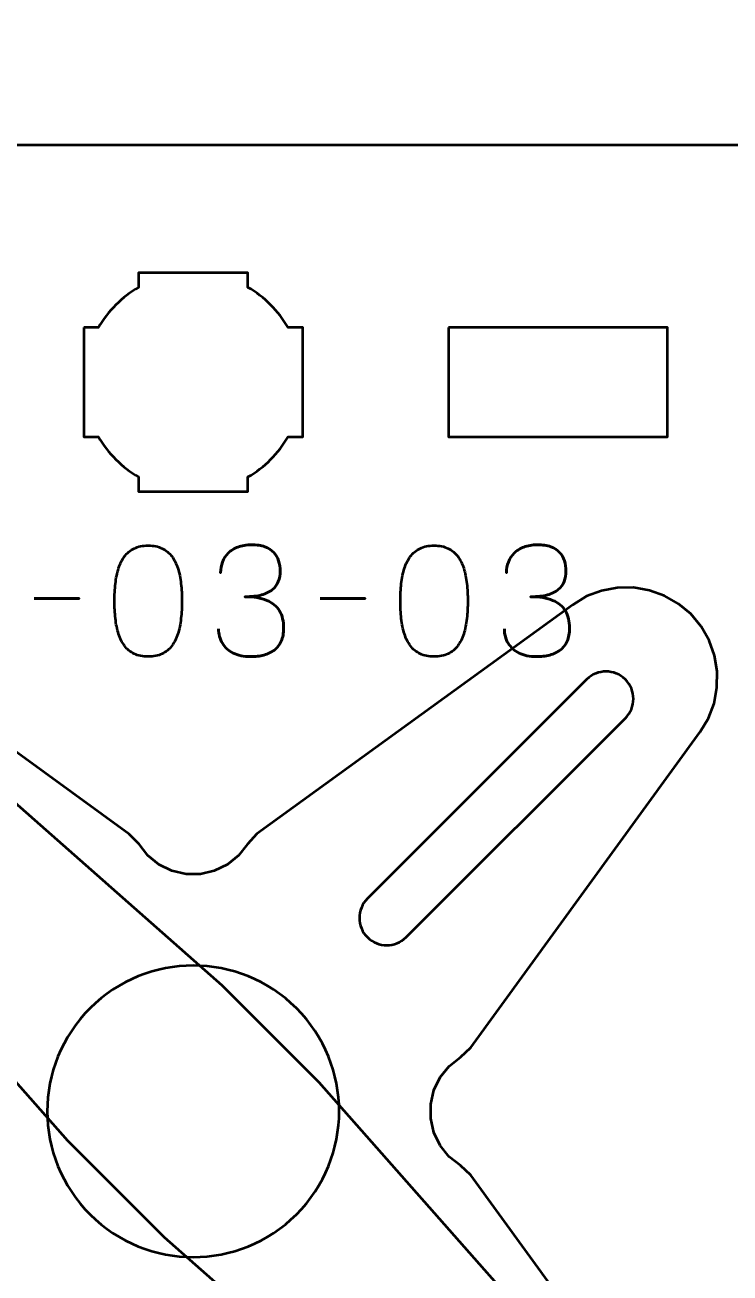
# Model space of a CAD drawing. Header units: centimetres. Extents: x -22.6 to 1.6, y -29.7 to 0.
# Drawn here: x -13.961 to -12.029, y -26.925 to -23.501 of the extents above; entities that cross this region are included whole.
import ezdxf

# ---------------------------------------------------------------- set-up
doc = ezdxf.new("R2010")
doc.units = ezdxf.units.CM
doc.header["$MEASUREMENT"] = 0
doc.layers.add('Layer 1', color=7, linetype='Continuous')

msp = doc.modelspace()

# ---------------------------------------------------------------- linework, layer by layer
at = {"layer": 'Layer 1', "color": 22, "lineweight": 53}
msp.add_open_spline([(-22.62502, -29.19995), (-22.62502, -29.19995), (-22.62502, -0.49992), (-22.62502, -0.49992), (-22.62502, -0.49992), (-22.62502, -0.22295), (-22.40193, 0.00004), (-22.12493, 0.00004), (-22.12493, 0.00004), (-22.12493, 0.00004), (1.12492, 0.00004), (1.12492, 0.00004), (1.12492, 0.00004), (1.40206, 0.00004), (1.62502, -0.22295), (1.62502, -0.49992), (1.62502, -0.49992), (1.62502, -0.49992), (1.62502, -29.19995), (1.62502, -29.19995), (1.62502, -29.19995), (1.62502, -29.47695), (1.40206, -29.70004), (1.12492, -29.70004), (1.12492, -29.70004), (1.12492, -29.70004), (-22.12493, -29.70004), (-22.12493, -29.70004), (-22.12493, -29.70004), (-22.40193, -29.70004), (-22.62502, -29.47695), (-22.62502, -29.19995)], degree=3, knots=[0, 0, 0, 0, 0.125, 0.125, 0.125, 0.125, 0.25, 0.25, 0.25, 0.25, 0.375, 0.375, 0.375, 0.375, 0.5, 0.5, 0.5, 0.5, 0.625, 0.625, 0.625, 0.625, 0.75, 0.75, 0.75, 0.75, 0.875, 0.875, 0.875, 0.875, 1, 1, 1, 1], dxfattribs=at)
at = {"layer": 'Layer 1', "color": 114, "lineweight": 53}
msp.add_open_spline([(-15.64994, -23.8312), (-15.64994, -23.8312), (-11.35007, -23.8312), (-11.35007, -23.8312), (-11.35007, -23.8312), (-11.07293, -23.8312), (-10.84997, -24.05429), (-10.84997, -24.33129), (-10.84997, -24.33129), (-10.84997, -24.33129), (-10.84997, -28.63116), (-10.84997, -28.63116), (-10.84997, -28.63116), (-10.84997, -28.9083), (-11.07293, -29.13126), (-11.35007, -29.13126), (-11.35007, -29.13126), (-11.35007, -29.13126), (-15.64994, -29.13126), (-15.64994, -29.13126), (-15.64994, -29.13126), (-15.92694, -29.13126), (-16.15003, -28.9083), (-16.15003, -28.63116), (-16.15003, -28.63116), (-16.15003, -28.63116), (-16.15003, -24.33129), (-16.15003, -24.33129), (-16.15003, -24.33129), (-16.15003, -24.05429), (-15.92694, -23.8312), (-15.64994, -23.8312)], degree=3, knots=[0, 0, 0, 0, 0.125, 0.125, 0.125, 0.125, 0.25, 0.25, 0.25, 0.25, 0.375, 0.375, 0.375, 0.375, 0.5, 0.5, 0.5, 0.5, 0.625, 0.625, 0.625, 0.625, 0.75, 0.75, 0.75, 0.75, 0.875, 0.875, 0.875, 0.875, 1, 1, 1, 1], dxfattribs=at)
at = {"layer": 'Layer 1', "lineweight": 53}
for points, knots in [([(-13.8, -24.33117), (-13.8, -24.33117), (-13.7598, -24.33117), (-13.7598, -24.33117), (-13.7598, -24.33117), (-13.73347, -24.28565), (-13.69551, -24.24772), (-13.65, -24.22139), (-13.65, -24.22139), (-13.65, -24.22139), (-13.65, -24.18117), (-13.65, -24.18117), (-13.65, -24.18117), (-13.65, -24.18117), (-13.35, -24.18117), (-13.35, -24.18117), (-13.35, -24.18117), (-13.35, -24.18117), (-13.35, -24.22136), (-13.35, -24.22136), (-13.35, -24.22136), (-13.30447, -24.24769), (-13.26648, -24.28564), (-13.24012, -24.33117), (-13.24012, -24.33117), (-13.24012, -24.33117), (-13.2, -24.33117), (-13.2, -24.33117), (-13.2, -24.33117), (-13.2, -24.33117), (-13.2, -24.47659), (-13.2, -24.47659), (-13.2, -24.47659), (-13.2, -24.47659), (-13.19994, -24.48124), (-13.19994, -24.48124), (-13.19994, -24.48124), (-13.19994, -24.48124), (-13.2, -24.48588), (-13.2, -24.48588), (-13.2, -24.48588), (-13.2, -24.48588), (-13.2, -24.63117), (-13.2, -24.63117), (-13.2, -24.63117), (-13.2, -24.63117), (-13.24007, -24.63117), (-13.24007, -24.63117), (-13.24007, -24.63117), (-13.26642, -24.67674), (-13.30442, -24.71475), (-13.35, -24.74111), (-13.35, -24.74111), (-13.35, -24.74111), (-13.35, -24.78117), (-13.35, -24.78117), (-13.35, -24.78117), (-13.35, -24.78117), (-13.49328, -24.78117), (-13.49328, -24.78117), (-13.49328, -24.78117), (-13.49328, -24.78117), (-13.49995, -24.78125), (-13.49995, -24.78125), (-13.49995, -24.78125), (-13.49995, -24.78125), (-13.50663, -24.78117), (-13.50663, -24.78117), (-13.50663, -24.78117), (-13.50663, -24.78117), (-13.65, -24.78117), (-13.65, -24.78117), (-13.65, -24.78117), (-13.65, -24.78117), (-13.65, -24.74107), (-13.65, -24.74107), (-13.65, -24.74107), (-13.69554, -24.71471), (-13.73352, -24.67672), (-13.75985, -24.63117), (-13.75985, -24.63117), (-13.75985, -24.63117), (-13.8, -24.63117), (-13.8, -24.63117), (-13.8, -24.63117), (-13.8, -24.63117), (-13.8, -24.33117), (-13.8, -24.33117)], [0, 0, 0, 0, 0.0454545, 0.0454545, 0.0454545, 0.0454545, 0.0909091, 0.0909091, 0.0909091, 0.0909091, 0.1363636, 0.1363636, 0.1363636, 0.1363636, 0.1818182, 0.1818182, 0.1818182, 0.1818182, 0.2272727, 0.2272727, 0.2272727, 0.2272727, 0.2727273, 0.2727273, 0.2727273, 0.2727273, 0.3181818, 0.3181818, 0.3181818, 0.3181818, 0.3636364, 0.3636364, 0.3636364, 0.3636364, 0.4090909, 0.4090909, 0.4090909, 0.4090909, 0.4545455, 0.4545455, 0.4545455, 0.4545455, 0.5, 0.5, 0.5, 0.5, 0.5454545, 0.5454545, 0.5454545, 0.5454545, 0.5909091, 0.5909091, 0.5909091, 0.5909091, 0.6363636, 0.6363636, 0.6363636, 0.6363636, 0.6818182, 0.6818182, 0.6818182, 0.6818182, 0.7272727, 0.7272727, 0.7272727, 0.7272727, 0.7727273, 0.7727273, 0.7727273, 0.7727273, 0.8181818, 0.8181818, 0.8181818, 0.8181818, 0.8636364, 0.8636364, 0.8636364, 0.8636364, 0.9090909, 0.9090909, 0.9090909, 0.9090909, 0.9545455, 0.9545455, 0.9545455, 0.9545455, 1, 1, 1, 1]), ([(-12.80002, -24.33129), (-12.80002, -24.33129), (-12.20002, -24.33129), (-12.20002, -24.33129), (-12.20002, -24.33129), (-12.20002, -24.33129), (-12.20002, -24.6313), (-12.20002, -24.6313), (-12.20002, -24.6313), (-12.20002, -24.6313), (-12.80002, -24.6313), (-12.80002, -24.6313), (-12.80002, -24.6313), (-12.80002, -24.6313), (-12.80002, -24.33129), (-12.80002, -24.33129)], [0, 0, 0, 0, 0.25, 0.25, 0.25, 0.25, 0.5, 0.5, 0.5, 0.5, 0.75, 0.75, 0.75, 0.75, 1, 1, 1, 1])]:
    msp.add_open_spline(points, degree=3, knots=knots, dxfattribs=at)
at = {"layer": 'Layer 1', "color": 30, "lineweight": 53}
for points, knots in [([(-13.62343, -25.23405), (-13.60862, -25.23398), (-13.59585, -25.23137), (-13.58519, -25.22629), (-13.58519, -25.22629), (-13.57461, -25.22121), (-13.56579, -25.21394), (-13.55874, -25.2047), (-13.55874, -25.2047), (-13.55175, -25.19539), (-13.54625, -25.18438), (-13.54216, -25.17168), (-13.54216, -25.17168), (-13.53813, -25.15898), (-13.53524, -25.14508), (-13.53362, -25.12984), (-13.53362, -25.12984), (-13.53192, -25.1146), (-13.53108, -25.09858), (-13.53115, -25.08165), (-13.53115, -25.08165), (-13.53108, -25.06479), (-13.53192, -25.04877), (-13.53362, -25.0336), (-13.53362, -25.0336), (-13.53524, -25.01843), (-13.53813, -25.00446), (-13.54216, -24.99176), (-13.54216, -24.99176), (-13.54625, -24.97913), (-13.55175, -24.96813), (-13.55874, -24.95874), (-13.55874, -24.95874), (-13.56579, -24.94943), (-13.57461, -24.94216), (-13.58519, -24.93708), (-13.58519, -24.93708), (-13.59585, -24.93193), (-13.60862, -24.92932), (-13.62343, -24.92925), (-13.62343, -24.92925), (-13.63825, -24.92932), (-13.65102, -24.93193), (-13.66168, -24.93708), (-13.66168, -24.93708), (-13.67226, -24.94216), (-13.68108, -24.94943), (-13.68813, -24.95874), (-13.68813, -24.95874), (-13.69512, -24.96813), (-13.70062, -24.97913), (-13.70471, -24.99176), (-13.70471, -24.99176), (-13.70874, -25.00446), (-13.71163, -25.01843), (-13.71325, -25.0336), (-13.71325, -25.0336), (-13.71494, -25.04877), (-13.71579, -25.06479), (-13.71572, -25.08165), (-13.71572, -25.08165), (-13.71579, -25.09858), (-13.71494, -25.1146), (-13.71325, -25.12984), (-13.71325, -25.12984), (-13.71163, -25.14508), (-13.70874, -25.15898), (-13.70471, -25.17168), (-13.70471, -25.17168), (-13.70062, -25.18438), (-13.69512, -25.19539), (-13.68813, -25.2047), (-13.68813, -25.2047), (-13.68108, -25.21394), (-13.67226, -25.22121), (-13.66168, -25.22629), (-13.66168, -25.22629), (-13.65102, -25.23137), (-13.63825, -25.23398), (-13.62343, -25.23405)], [0, 0, 0, 0, 0.05, 0.05, 0.05, 0.05, 0.1, 0.1, 0.1, 0.1, 0.15, 0.15, 0.15, 0.15, 0.2, 0.2, 0.2, 0.2, 0.25, 0.25, 0.25, 0.25, 0.3, 0.3, 0.3, 0.3, 0.35, 0.35, 0.35, 0.35, 0.4, 0.4, 0.4, 0.4, 0.45, 0.45, 0.45, 0.45, 0.5, 0.5, 0.5, 0.5, 0.55, 0.55, 0.55, 0.55, 0.6, 0.6, 0.6, 0.6, 0.65, 0.65, 0.65, 0.65, 0.7, 0.7, 0.7, 0.7, 0.75, 0.75, 0.75, 0.75, 0.8, 0.8, 0.8, 0.8, 0.85, 0.85, 0.85, 0.85, 0.9, 0.9, 0.9, 0.9, 0.95, 0.95, 0.95, 0.95, 1, 1, 1, 1]), ([(-13.62343, -25.23405), (-13.60862, -25.23398), (-13.59585, -25.23137), (-13.58519, -25.22629), (-13.58519, -25.22629), (-13.57461, -25.22121), (-13.56579, -25.21394), (-13.55874, -25.2047), (-13.55874, -25.2047), (-13.55175, -25.19539), (-13.54625, -25.18438), (-13.54216, -25.17168), (-13.54216, -25.17168), (-13.53813, -25.15898), (-13.53524, -25.14508), (-13.53362, -25.12984), (-13.53362, -25.12984), (-13.53192, -25.1146), (-13.53108, -25.09858), (-13.53115, -25.08165), (-13.53115, -25.08165), (-13.53108, -25.06479), (-13.53192, -25.04877), (-13.53362, -25.0336), (-13.53362, -25.0336), (-13.53524, -25.01843), (-13.53813, -25.00446), (-13.54216, -24.99176), (-13.54216, -24.99176), (-13.54625, -24.97913), (-13.55175, -24.96813), (-13.55874, -24.95874), (-13.55874, -24.95874), (-13.56579, -24.94943), (-13.57461, -24.94216), (-13.58519, -24.93708), (-13.58519, -24.93708), (-13.59585, -24.93193), (-13.60862, -24.92932), (-13.62343, -24.92925), (-13.62343, -24.92925), (-13.63825, -24.92932), (-13.65102, -24.93193), (-13.66168, -24.93708), (-13.66168, -24.93708), (-13.67226, -24.94216), (-13.68108, -24.94943), (-13.68813, -24.95874), (-13.68813, -24.95874), (-13.69512, -24.96813), (-13.70062, -24.97913), (-13.70471, -24.99176), (-13.70471, -24.99176), (-13.70874, -25.00446), (-13.71163, -25.01843), (-13.71325, -25.0336), (-13.71325, -25.0336), (-13.71494, -25.04877), (-13.71579, -25.06479), (-13.71572, -25.08165), (-13.71572, -25.08165), (-13.71579, -25.09858), (-13.71494, -25.1146), (-13.71325, -25.12984), (-13.71325, -25.12984), (-13.71163, -25.14508), (-13.70874, -25.15898), (-13.70471, -25.17168), (-13.70471, -25.17168), (-13.70062, -25.18438), (-13.69512, -25.19539), (-13.68813, -25.2047), (-13.68813, -25.2047), (-13.68108, -25.21394), (-13.67226, -25.22121), (-13.66168, -25.22629), (-13.66168, -25.22629), (-13.65102, -25.23137), (-13.63825, -25.23398), (-13.62343, -25.23405)], [0, 0, 0, 0, 0.05, 0.05, 0.05, 0.05, 0.1, 0.1, 0.1, 0.1, 0.15, 0.15, 0.15, 0.15, 0.2, 0.2, 0.2, 0.2, 0.25, 0.25, 0.25, 0.25, 0.3, 0.3, 0.3, 0.3, 0.35, 0.35, 0.35, 0.35, 0.4, 0.4, 0.4, 0.4, 0.45, 0.45, 0.45, 0.45, 0.5, 0.5, 0.5, 0.5, 0.55, 0.55, 0.55, 0.55, 0.6, 0.6, 0.6, 0.6, 0.65, 0.65, 0.65, 0.65, 0.7, 0.7, 0.7, 0.7, 0.75, 0.75, 0.75, 0.75, 0.8, 0.8, 0.8, 0.8, 0.85, 0.85, 0.85, 0.85, 0.9, 0.9, 0.9, 0.9, 0.95, 0.95, 0.95, 0.95, 1, 1, 1, 1]), ([(-13.43082, -25.15743), (-13.43075, -25.17267), (-13.42722, -25.18593), (-13.42024, -25.19743), (-13.42024, -25.19743), (-13.41325, -25.20886), (-13.4033, -25.21782), (-13.39032, -25.22424), (-13.39032, -25.22424), (-13.37734, -25.23066), (-13.36175, -25.23391), (-13.34361, -25.23405), (-13.34361, -25.23405), (-13.33, -25.23405), (-13.31765, -25.23264), (-13.30643, -25.22968), (-13.30643, -25.22968), (-13.29528, -25.22671), (-13.28569, -25.22213), (-13.27757, -25.21585), (-13.27757, -25.21585), (-13.26946, -25.20957), (-13.26325, -25.20145), (-13.25881, -25.19158), (-13.25881, -25.19158), (-13.25443, -25.18163), (-13.25225, -25.1697), (-13.25218, -25.15573), (-13.25218, -25.15573), (-13.2521, -25.13711), (-13.25591, -25.12137), (-13.26346, -25.1086), (-13.26346, -25.1086), (-13.27101, -25.09583), (-13.28273, -25.08624), (-13.29846, -25.07968), (-13.29846, -25.07968), (-13.31419, -25.07311), (-13.33437, -25.0698), (-13.35885, -25.0698), (-13.35885, -25.0698), (-13.34058, -25.06987), (-13.32527, -25.06818), (-13.31278, -25.06472), (-13.31278, -25.06472), (-13.30036, -25.06126), (-13.29042, -25.05639), (-13.28294, -25.05004), (-13.28294, -25.05004), (-13.27546, -25.04376), (-13.27003, -25.03628), (-13.26678, -25.02768), (-13.26678, -25.02768), (-13.26346, -25.01914), (-13.26184, -25.00976), (-13.26191, -24.99953), (-13.26191, -24.99953), (-13.26184, -24.98929), (-13.26325, -24.97984), (-13.26607, -24.97109), (-13.26607, -24.97109), (-13.26883, -24.96234), (-13.27334, -24.95465), (-13.27948, -24.94809), (-13.27948, -24.94809), (-13.28562, -24.94153), (-13.29373, -24.93638), (-13.30368, -24.93271), (-13.30368, -24.93271), (-13.3137, -24.92904), (-13.32591, -24.92721), (-13.34023, -24.92714), (-13.34023, -24.92714), (-13.35448, -24.92721), (-13.36697, -24.92932), (-13.37755, -24.93342), (-13.37755, -24.93342), (-13.38821, -24.93751), (-13.39695, -24.94308), (-13.40401, -24.95021), (-13.40401, -24.95021), (-13.41099, -24.95733), (-13.41622, -24.96545), (-13.41967, -24.97462), (-13.41967, -24.97462), (-13.4232, -24.98379), (-13.42489, -24.99353), (-13.42489, -25.00376), (-13.42489, -25.00376), (-13.42489, -24.99353), (-13.4232, -24.98379), (-13.41967, -24.97462), (-13.41967, -24.97462), (-13.41622, -24.96545), (-13.41099, -24.95733), (-13.40401, -24.95021), (-13.40401, -24.95021), (-13.39695, -24.94308), (-13.38821, -24.93751), (-13.37755, -24.93342), (-13.37755, -24.93342), (-13.36697, -24.92932), (-13.35448, -24.92721), (-13.34023, -24.92714), (-13.34023, -24.92714), (-13.32591, -24.92721), (-13.3137, -24.92904), (-13.30368, -24.93271), (-13.30368, -24.93271), (-13.29373, -24.93638), (-13.28562, -24.94153), (-13.27948, -24.94809), (-13.27948, -24.94809), (-13.27334, -24.95465), (-13.26883, -24.96234), (-13.26607, -24.97109), (-13.26607, -24.97109), (-13.26325, -24.97984), (-13.26184, -24.98929), (-13.26191, -24.99953), (-13.26191, -24.99953), (-13.26184, -25.00976), (-13.26346, -25.01914), (-13.26678, -25.02768), (-13.26678, -25.02768), (-13.27003, -25.03628), (-13.27546, -25.04376), (-13.28294, -25.05004), (-13.28294, -25.05004), (-13.29042, -25.05639), (-13.30036, -25.06126), (-13.31278, -25.06472), (-13.31278, -25.06472), (-13.32527, -25.06818), (-13.34058, -25.06987), (-13.35885, -25.0698), (-13.35885, -25.0698), (-13.33437, -25.0698), (-13.31419, -25.07311), (-13.29846, -25.07968), (-13.29846, -25.07968), (-13.28273, -25.08624), (-13.27101, -25.09583), (-13.26346, -25.1086), (-13.26346, -25.1086), (-13.25591, -25.12137), (-13.2521, -25.13711), (-13.25218, -25.15573), (-13.25218, -25.15573), (-13.25225, -25.1697), (-13.25443, -25.18163), (-13.25881, -25.19158), (-13.25881, -25.19158), (-13.26325, -25.20145), (-13.26946, -25.20957), (-13.27757, -25.21585), (-13.27757, -25.21585), (-13.28569, -25.22213), (-13.29528, -25.22671), (-13.30643, -25.22968), (-13.30643, -25.22968), (-13.31765, -25.23264), (-13.33, -25.23405), (-13.34361, -25.23405), (-13.34361, -25.23405), (-13.36175, -25.23391), (-13.37734, -25.23066), (-13.39032, -25.22424), (-13.39032, -25.22424), (-13.4033, -25.21782), (-13.41325, -25.20886), (-13.42024, -25.19743), (-13.42024, -25.19743), (-13.42722, -25.18593), (-13.43075, -25.17267), (-13.43082, -25.15743)], [0, 0, 0, 0, 0.0227273, 0.0227273, 0.0227273, 0.0227273, 0.0454545, 0.0454545, 0.0454545, 0.0454545, 0.0681818, 0.0681818, 0.0681818, 0.0681818, 0.0909091, 0.0909091, 0.0909091, 0.0909091, 0.1136364, 0.1136364, 0.1136364, 0.1136364, 0.1363636, 0.1363636, 0.1363636, 0.1363636, 0.1590909, 0.1590909, 0.1590909, 0.1590909, 0.1818182, 0.1818182, 0.1818182, 0.1818182, 0.2045455, 0.2045455, 0.2045455, 0.2045455, 0.2272727, 0.2272727, 0.2272727, 0.2272727, 0.25, 0.25, 0.25, 0.25, 0.2727273, 0.2727273, 0.2727273, 0.2727273, 0.2954545, 0.2954545, 0.2954545, 0.2954545, 0.3181818, 0.3181818, 0.3181818, 0.3181818, 0.3409091, 0.3409091, 0.3409091, 0.3409091, 0.3636364, 0.3636364, 0.3636364, 0.3636364, 0.3863636, 0.3863636, 0.3863636, 0.3863636, 0.4090909, 0.4090909, 0.4090909, 0.4090909, 0.4318182, 0.4318182, 0.4318182, 0.4318182, 0.4545455, 0.4545455, 0.4545455, 0.4545455, 0.4772727, 0.4772727, 0.4772727, 0.4772727, 0.5, 0.5, 0.5, 0.5, 0.5227273, 0.5227273, 0.5227273, 0.5227273, 0.5454545, 0.5454545, 0.5454545, 0.5454545, 0.5681818, 0.5681818, 0.5681818, 0.5681818, 0.5909091, 0.5909091, 0.5909091, 0.5909091, 0.6136364, 0.6136364, 0.6136364, 0.6136364, 0.6363636, 0.6363636, 0.6363636, 0.6363636, 0.6590909, 0.6590909, 0.6590909, 0.6590909, 0.6818182, 0.6818182, 0.6818182, 0.6818182, 0.7045455, 0.7045455, 0.7045455, 0.7045455, 0.7272727, 0.7272727, 0.7272727, 0.7272727, 0.75, 0.75, 0.75, 0.75, 0.7727273, 0.7727273, 0.7727273, 0.7727273, 0.7954545, 0.7954545, 0.7954545, 0.7954545, 0.8181818, 0.8181818, 0.8181818, 0.8181818, 0.8409091, 0.8409091, 0.8409091, 0.8409091, 0.8636364, 0.8636364, 0.8636364, 0.8636364, 0.8863636, 0.8863636, 0.8863636, 0.8863636, 0.9090909, 0.9090909, 0.9090909, 0.9090909, 0.9318182, 0.9318182, 0.9318182, 0.9318182, 0.9545455, 0.9545455, 0.9545455, 0.9545455, 0.9772727, 0.9772727, 0.9772727, 0.9772727, 1, 1, 1, 1]), ([(-12.83985, -25.23405), (-12.82504, -25.23398), (-12.81227, -25.23137), (-12.80161, -25.22629), (-12.80161, -25.22629), (-12.79103, -25.22121), (-12.78221, -25.21394), (-12.77516, -25.2047), (-12.77516, -25.2047), (-12.76817, -25.19539), (-12.76267, -25.18438), (-12.75858, -25.17168), (-12.75858, -25.17168), (-12.75455, -25.15898), (-12.75166, -25.14508), (-12.75004, -25.12984), (-12.75004, -25.12984), (-12.74834, -25.1146), (-12.7475, -25.09858), (-12.74757, -25.08165), (-12.74757, -25.08165), (-12.7475, -25.06479), (-12.74834, -25.04877), (-12.75004, -25.0336), (-12.75004, -25.0336), (-12.75166, -25.01843), (-12.75455, -25.00446), (-12.75858, -24.99176), (-12.75858, -24.99176), (-12.76267, -24.97913), (-12.76817, -24.96813), (-12.77516, -24.95874), (-12.77516, -24.95874), (-12.78221, -24.94943), (-12.79103, -24.94216), (-12.80161, -24.93708), (-12.80161, -24.93708), (-12.81227, -24.93193), (-12.82504, -24.92932), (-12.83985, -24.92925), (-12.83985, -24.92925), (-12.85467, -24.92932), (-12.86744, -24.93193), (-12.8781, -24.93708), (-12.8781, -24.93708), (-12.88868, -24.94216), (-12.8975, -24.94943), (-12.90455, -24.95874), (-12.90455, -24.95874), (-12.91154, -24.96813), (-12.91704, -24.97913), (-12.92113, -24.99176), (-12.92113, -24.99176), (-12.92516, -25.00446), (-12.92805, -25.01843), (-12.92967, -25.0336), (-12.92967, -25.0336), (-12.93136, -25.04877), (-12.93221, -25.06479), (-12.93214, -25.08165), (-12.93214, -25.08165), (-12.93221, -25.09858), (-12.93136, -25.1146), (-12.92967, -25.12984), (-12.92967, -25.12984), (-12.92805, -25.14508), (-12.92516, -25.15898), (-12.92113, -25.17168), (-12.92113, -25.17168), (-12.91704, -25.18438), (-12.91154, -25.19539), (-12.90455, -25.2047), (-12.90455, -25.2047), (-12.8975, -25.21394), (-12.88868, -25.22121), (-12.8781, -25.22629), (-12.8781, -25.22629), (-12.86744, -25.23137), (-12.85467, -25.23398), (-12.83985, -25.23405)], [0, 0, 0, 0, 0.05, 0.05, 0.05, 0.05, 0.1, 0.1, 0.1, 0.1, 0.15, 0.15, 0.15, 0.15, 0.2, 0.2, 0.2, 0.2, 0.25, 0.25, 0.25, 0.25, 0.3, 0.3, 0.3, 0.3, 0.35, 0.35, 0.35, 0.35, 0.4, 0.4, 0.4, 0.4, 0.45, 0.45, 0.45, 0.45, 0.5, 0.5, 0.5, 0.5, 0.55, 0.55, 0.55, 0.55, 0.6, 0.6, 0.6, 0.6, 0.65, 0.65, 0.65, 0.65, 0.7, 0.7, 0.7, 0.7, 0.75, 0.75, 0.75, 0.75, 0.8, 0.8, 0.8, 0.8, 0.85, 0.85, 0.85, 0.85, 0.9, 0.9, 0.9, 0.9, 0.95, 0.95, 0.95, 0.95, 1, 1, 1, 1]), ([(-12.83985, -25.23405), (-12.82504, -25.23398), (-12.81227, -25.23137), (-12.80161, -25.22629), (-12.80161, -25.22629), (-12.79103, -25.22121), (-12.78221, -25.21394), (-12.77516, -25.2047), (-12.77516, -25.2047), (-12.76817, -25.19539), (-12.76267, -25.18438), (-12.75858, -25.17168), (-12.75858, -25.17168), (-12.75455, -25.15898), (-12.75166, -25.14508), (-12.75004, -25.12984), (-12.75004, -25.12984), (-12.74834, -25.1146), (-12.7475, -25.09858), (-12.74757, -25.08165), (-12.74757, -25.08165), (-12.7475, -25.06479), (-12.74834, -25.04877), (-12.75004, -25.0336), (-12.75004, -25.0336), (-12.75166, -25.01843), (-12.75455, -25.00446), (-12.75858, -24.99176), (-12.75858, -24.99176), (-12.76267, -24.97913), (-12.76817, -24.96813), (-12.77516, -24.95874), (-12.77516, -24.95874), (-12.78221, -24.94943), (-12.79103, -24.94216), (-12.80161, -24.93708), (-12.80161, -24.93708), (-12.81227, -24.93193), (-12.82504, -24.92932), (-12.83985, -24.92925), (-12.83985, -24.92925), (-12.85467, -24.92932), (-12.86744, -24.93193), (-12.8781, -24.93708), (-12.8781, -24.93708), (-12.88868, -24.94216), (-12.8975, -24.94943), (-12.90455, -24.95874), (-12.90455, -24.95874), (-12.91154, -24.96813), (-12.91704, -24.97913), (-12.92113, -24.99176), (-12.92113, -24.99176), (-12.92516, -25.00446), (-12.92805, -25.01843), (-12.92967, -25.0336), (-12.92967, -25.0336), (-12.93136, -25.04877), (-12.93221, -25.06479), (-12.93214, -25.08165), (-12.93214, -25.08165), (-12.93221, -25.09858), (-12.93136, -25.1146), (-12.92967, -25.12984), (-12.92967, -25.12984), (-12.92805, -25.14508), (-12.92516, -25.15898), (-12.92113, -25.17168), (-12.92113, -25.17168), (-12.91704, -25.18438), (-12.91154, -25.19539), (-12.90455, -25.2047), (-12.90455, -25.2047), (-12.8975, -25.21394), (-12.88868, -25.22121), (-12.8781, -25.22629), (-12.8781, -25.22629), (-12.86744, -25.23137), (-12.85467, -25.23398), (-12.83985, -25.23405)], [0, 0, 0, 0, 0.05, 0.05, 0.05, 0.05, 0.1, 0.1, 0.1, 0.1, 0.15, 0.15, 0.15, 0.15, 0.2, 0.2, 0.2, 0.2, 0.25, 0.25, 0.25, 0.25, 0.3, 0.3, 0.3, 0.3, 0.35, 0.35, 0.35, 0.35, 0.4, 0.4, 0.4, 0.4, 0.45, 0.45, 0.45, 0.45, 0.5, 0.5, 0.5, 0.5, 0.55, 0.55, 0.55, 0.55, 0.6, 0.6, 0.6, 0.6, 0.65, 0.65, 0.65, 0.65, 0.7, 0.7, 0.7, 0.7, 0.75, 0.75, 0.75, 0.75, 0.8, 0.8, 0.8, 0.8, 0.85, 0.85, 0.85, 0.85, 0.9, 0.9, 0.9, 0.9, 0.95, 0.95, 0.95, 0.95, 1, 1, 1, 1]), ([(-12.64724, -25.15743), (-12.64717, -25.17267), (-12.64364, -25.18593), (-12.63666, -25.19743), (-12.63666, -25.19743), (-12.62967, -25.20886), (-12.61972, -25.21782), (-12.60674, -25.22424), (-12.60674, -25.22424), (-12.59376, -25.23066), (-12.57817, -25.23391), (-12.56003, -25.23405), (-12.56003, -25.23405), (-12.54642, -25.23405), (-12.53407, -25.23264), (-12.52285, -25.22968), (-12.52285, -25.22968), (-12.5117, -25.22671), (-12.50211, -25.22213), (-12.49399, -25.21585), (-12.49399, -25.21585), (-12.48588, -25.20957), (-12.47967, -25.20145), (-12.47523, -25.19158), (-12.47523, -25.19158), (-12.47085, -25.18163), (-12.46867, -25.1697), (-12.4686, -25.15573), (-12.4686, -25.15573), (-12.46852, -25.13711), (-12.47233, -25.12137), (-12.47988, -25.1086), (-12.47988, -25.1086), (-12.48743, -25.09583), (-12.49915, -25.08624), (-12.51488, -25.07968), (-12.51488, -25.07968), (-12.53061, -25.07311), (-12.55079, -25.0698), (-12.57527, -25.0698), (-12.57527, -25.0698), (-12.557, -25.06987), (-12.54169, -25.06818), (-12.5292, -25.06472), (-12.5292, -25.06472), (-12.51678, -25.06126), (-12.50684, -25.05639), (-12.49936, -25.05004), (-12.49936, -25.05004), (-12.49188, -25.04376), (-12.48645, -25.03628), (-12.4832, -25.02768), (-12.4832, -25.02768), (-12.47988, -25.01914), (-12.47826, -25.00976), (-12.47833, -24.99953), (-12.47833, -24.99953), (-12.47826, -24.98929), (-12.47967, -24.97984), (-12.48249, -24.97109), (-12.48249, -24.97109), (-12.48525, -24.96234), (-12.48976, -24.95465), (-12.4959, -24.94809), (-12.4959, -24.94809), (-12.50204, -24.94153), (-12.51015, -24.93638), (-12.5201, -24.93271), (-12.5201, -24.93271), (-12.53012, -24.92904), (-12.54233, -24.92721), (-12.55665, -24.92714), (-12.55665, -24.92714), (-12.5709, -24.92721), (-12.58339, -24.92932), (-12.59397, -24.93342), (-12.59397, -24.93342), (-12.60463, -24.93751), (-12.61337, -24.94308), (-12.62043, -24.95021), (-12.62043, -24.95021), (-12.62741, -24.95733), (-12.63264, -24.96545), (-12.63609, -24.97462), (-12.63609, -24.97462), (-12.63962, -24.98379), (-12.64131, -24.99353), (-12.64131, -25.00376), (-12.64131, -25.00376), (-12.64131, -24.99353), (-12.63962, -24.98379), (-12.63609, -24.97462), (-12.63609, -24.97462), (-12.63264, -24.96545), (-12.62741, -24.95733), (-12.62043, -24.95021), (-12.62043, -24.95021), (-12.61337, -24.94308), (-12.60463, -24.93751), (-12.59397, -24.93342), (-12.59397, -24.93342), (-12.58339, -24.92932), (-12.5709, -24.92721), (-12.55665, -24.92714), (-12.55665, -24.92714), (-12.54233, -24.92721), (-12.53012, -24.92904), (-12.5201, -24.93271), (-12.5201, -24.93271), (-12.51015, -24.93638), (-12.50204, -24.94153), (-12.4959, -24.94809), (-12.4959, -24.94809), (-12.48976, -24.95465), (-12.48525, -24.96234), (-12.48249, -24.97109), (-12.48249, -24.97109), (-12.47967, -24.97984), (-12.47826, -24.98929), (-12.47833, -24.99953), (-12.47833, -24.99953), (-12.47826, -25.00976), (-12.47988, -25.01914), (-12.4832, -25.02768), (-12.4832, -25.02768), (-12.48645, -25.03628), (-12.49188, -25.04376), (-12.49936, -25.05004), (-12.49936, -25.05004), (-12.50684, -25.05639), (-12.51678, -25.06126), (-12.5292, -25.06472), (-12.5292, -25.06472), (-12.54169, -25.06818), (-12.557, -25.06987), (-12.57527, -25.0698), (-12.57527, -25.0698), (-12.55079, -25.0698), (-12.53061, -25.07311), (-12.51488, -25.07968), (-12.51488, -25.07968), (-12.49915, -25.08624), (-12.48743, -25.09583), (-12.47988, -25.1086), (-12.47988, -25.1086), (-12.47233, -25.12137), (-12.46852, -25.13711), (-12.4686, -25.15573), (-12.4686, -25.15573), (-12.46867, -25.1697), (-12.47085, -25.18163), (-12.47523, -25.19158), (-12.47523, -25.19158), (-12.47967, -25.20145), (-12.48588, -25.20957), (-12.49399, -25.21585), (-12.49399, -25.21585), (-12.50211, -25.22213), (-12.5117, -25.22671), (-12.52285, -25.22968), (-12.52285, -25.22968), (-12.53407, -25.23264), (-12.54642, -25.23405), (-12.56003, -25.23405), (-12.56003, -25.23405), (-12.57817, -25.23391), (-12.59376, -25.23066), (-12.60674, -25.22424), (-12.60674, -25.22424), (-12.61972, -25.21782), (-12.62967, -25.20886), (-12.63666, -25.19743), (-12.63666, -25.19743), (-12.64364, -25.18593), (-12.64717, -25.17267), (-12.64724, -25.15743)], [0, 0, 0, 0, 0.0227273, 0.0227273, 0.0227273, 0.0227273, 0.0454545, 0.0454545, 0.0454545, 0.0454545, 0.0681818, 0.0681818, 0.0681818, 0.0681818, 0.0909091, 0.0909091, 0.0909091, 0.0909091, 0.1136364, 0.1136364, 0.1136364, 0.1136364, 0.1363636, 0.1363636, 0.1363636, 0.1363636, 0.1590909, 0.1590909, 0.1590909, 0.1590909, 0.1818182, 0.1818182, 0.1818182, 0.1818182, 0.2045455, 0.2045455, 0.2045455, 0.2045455, 0.2272727, 0.2272727, 0.2272727, 0.2272727, 0.25, 0.25, 0.25, 0.25, 0.2727273, 0.2727273, 0.2727273, 0.2727273, 0.2954545, 0.2954545, 0.2954545, 0.2954545, 0.3181818, 0.3181818, 0.3181818, 0.3181818, 0.3409091, 0.3409091, 0.3409091, 0.3409091, 0.3636364, 0.3636364, 0.3636364, 0.3636364, 0.3863636, 0.3863636, 0.3863636, 0.3863636, 0.4090909, 0.4090909, 0.4090909, 0.4090909, 0.4318182, 0.4318182, 0.4318182, 0.4318182, 0.4545455, 0.4545455, 0.4545455, 0.4545455, 0.4772727, 0.4772727, 0.4772727, 0.4772727, 0.5, 0.5, 0.5, 0.5, 0.5227273, 0.5227273, 0.5227273, 0.5227273, 0.5454545, 0.5454545, 0.5454545, 0.5454545, 0.5681818, 0.5681818, 0.5681818, 0.5681818, 0.5909091, 0.5909091, 0.5909091, 0.5909091, 0.6136364, 0.6136364, 0.6136364, 0.6136364, 0.6363636, 0.6363636, 0.6363636, 0.6363636, 0.6590909, 0.6590909, 0.6590909, 0.6590909, 0.6818182, 0.6818182, 0.6818182, 0.6818182, 0.7045455, 0.7045455, 0.7045455, 0.7045455, 0.7272727, 0.7272727, 0.7272727, 0.7272727, 0.75, 0.75, 0.75, 0.75, 0.7727273, 0.7727273, 0.7727273, 0.7727273, 0.7954545, 0.7954545, 0.7954545, 0.7954545, 0.8181818, 0.8181818, 0.8181818, 0.8181818, 0.8409091, 0.8409091, 0.8409091, 0.8409091, 0.8636364, 0.8636364, 0.8636364, 0.8636364, 0.8863636, 0.8863636, 0.8863636, 0.8863636, 0.9090909, 0.9090909, 0.9090909, 0.9090909, 0.9318182, 0.9318182, 0.9318182, 0.9318182, 0.9545455, 0.9545455, 0.9545455, 0.9545455, 0.9772727, 0.9772727, 0.9772727, 0.9772727, 1, 1, 1, 1]), ([(-14.54126, -25.09103), (-14.54126, -25.09103), (-13.67532, -25.7206), (-13.67532, -25.7206), (-13.67532, -25.7206), (-13.67532, -25.7206), (-13.64843, -25.74861), (-13.64843, -25.74861), (-13.64843, -25.74861), (-13.64843, -25.74861), (-13.62435, -25.77942), (-13.62435, -25.77942), (-13.62435, -25.77942), (-13.62435, -25.77942), (-13.5941, -25.80406), (-13.5941, -25.80406), (-13.5941, -25.80406), (-13.5941, -25.80406), (-13.55882, -25.82142), (-13.55882, -25.82142), (-13.55882, -25.82142), (-13.55882, -25.82142), (-13.5196, -25.83039), (-13.5196, -25.83039), (-13.5196, -25.83039), (-13.5196, -25.83039), (-13.48039, -25.83038), (-13.48039, -25.83038), (-13.48039, -25.83038), (-13.48039, -25.83038), (-13.44231, -25.82142), (-13.44231, -25.82142), (-13.44231, -25.82142), (-13.44231, -25.82142), (-13.40646, -25.80461), (-13.40646, -25.80461), (-13.40646, -25.80461), (-13.40646, -25.80461), (-13.37565, -25.77941), (-13.37565, -25.77941), (-13.37565, -25.77941), (-13.37565, -25.77941), (-13.35158, -25.74861), (-13.35158, -25.74861), (-13.35158, -25.74861), (-13.35158, -25.74861), (-13.32525, -25.72004), (-13.32525, -25.72004), (-13.32525, -25.72004), (-13.32525, -25.72004), (-12.4593, -25.09159), (-12.4593, -25.09159), (-12.4593, -25.09159), (-12.4593, -25.09159), (-12.42177, -25.06862), (-12.42177, -25.06862), (-12.42177, -25.06862), (-12.42177, -25.06862), (-12.38089, -25.05351), (-12.38089, -25.05351), (-12.38089, -25.05351), (-12.38089, -25.05351), (-12.33775, -25.0451), (-12.33775, -25.0451), (-12.33775, -25.0451), (-12.33775, -25.0451), (-12.29351, -25.04454), (-12.29351, -25.04454), (-12.29351, -25.04454), (-12.29351, -25.04454), (-12.24982, -25.05238), (-12.24982, -25.05238), (-12.24982, -25.05238), (-12.24982, -25.05238), (-12.20837, -25.06695), (-12.20837, -25.06695), (-12.20837, -25.06695), (-12.20837, -25.06695), (-12.16973, -25.08879), (-12.16973, -25.08879), (-12.16973, -25.08879), (-12.16973, -25.08879), (-12.13612, -25.11679), (-12.13612, -25.11679), (-12.13612, -25.11679), (-12.13612, -25.11679), (-12.10755, -25.15096), (-12.10755, -25.15096), (-12.10755, -25.15096), (-12.10755, -25.15096), (-12.08571, -25.18961), (-12.08571, -25.18961), (-12.08571, -25.18961), (-12.08571, -25.18961), (-12.07114, -25.23105), (-12.07114, -25.23105), (-12.07114, -25.23105), (-12.07114, -25.23105), (-12.06386, -25.27419), (-12.06386, -25.27419), (-12.06386, -25.27419), (-12.06386, -25.27419), (-12.06442, -25.31843), (-12.06442, -25.31843), (-12.06442, -25.31843), (-12.06442, -25.31843), (-12.07227, -25.36213), (-12.07227, -25.36213), (-12.07227, -25.36213), (-12.07227, -25.36213), (-12.08738, -25.40301), (-12.08738, -25.40301), (-12.08738, -25.40301), (-12.08738, -25.40301), (-12.11035, -25.44054), (-12.11035, -25.44054), (-12.11035, -25.44054), (-12.11035, -25.44054), (-12.73936, -26.30593), (-12.73936, -26.30593), (-12.73936, -26.30593), (-12.73936, -26.30593), (-12.76738, -26.33281), (-12.76738, -26.33281), (-12.76738, -26.33281), (-12.76738, -26.33281), (-12.79817, -26.35689), (-12.79817, -26.35689), (-12.79817, -26.35689), (-12.79817, -26.35689), (-12.82337, -26.3877), (-12.82337, -26.3877), (-12.82337, -26.3877), (-12.82337, -26.3877), (-12.84018, -26.42355), (-12.84018, -26.42355), (-12.84018, -26.42355), (-12.84018, -26.42355), (-12.84914, -26.46162), (-12.84914, -26.46162), (-12.84914, -26.46162), (-12.84914, -26.46162), (-12.84915, -26.50084), (-12.84915, -26.50084), (-12.84915, -26.50084), (-12.84915, -26.50084), (-12.84075, -26.53949), (-12.84075, -26.53949), (-12.84075, -26.53949), (-12.84075, -26.53949), (-12.82338, -26.57478), (-12.82338, -26.57478), (-12.82338, -26.57478), (-12.82338, -26.57478), (-12.79818, -26.60559), (-12.79818, -26.60559), (-12.79818, -26.60559), (-12.79818, -26.60559), (-12.76737, -26.62967), (-12.76737, -26.62967), (-12.76737, -26.62967), (-12.76737, -26.62967), (-12.73936, -26.65655), (-12.73936, -26.65655), (-12.73936, -26.65655), (-12.73936, -26.65655), (-12.11036, -27.52193), (-12.11036, -27.52193), (-12.11036, -27.52193), (-12.11036, -27.52193), (-12.0874, -27.55945), (-12.0874, -27.55945), (-12.0874, -27.55945), (-12.0874, -27.55945), (-12.07171, -27.60089), (-12.07171, -27.60089), (-12.07171, -27.60089), (-12.07171, -27.60089), (-12.06388, -27.64459), (-12.06388, -27.64459), (-12.06388, -27.64459), (-12.06388, -27.64459), (-12.06332, -27.68883), (-12.06332, -27.68883), (-12.06332, -27.68883), (-12.06332, -27.68883), (-12.07059, -27.73196), (-12.07059, -27.73196), (-12.07059, -27.73196), (-12.07059, -27.73196), (-12.08516, -27.77341), (-12.08516, -27.77341), (-12.08516, -27.77341), (-12.08516, -27.77341), (-12.107, -27.81206), (-12.107, -27.81206), (-12.107, -27.81206), (-12.107, -27.81206), (-12.135, -27.84567), (-12.135, -27.84567), (-12.135, -27.84567), (-12.135, -27.84567), (-12.16917, -27.87423), (-12.16917, -27.87423), (-12.16917, -27.87423), (-12.16917, -27.87423), (-12.20783, -27.89608), (-12.20783, -27.89608), (-12.20783, -27.89608), (-12.20783, -27.89608), (-12.24928, -27.91065), (-12.24928, -27.91065), (-12.24928, -27.91065), (-12.24928, -27.91065), (-12.2924, -27.91792), (-12.2924, -27.91792), (-12.2924, -27.91792), (-12.2924, -27.91792), (-12.33665, -27.91736), (-12.33665, -27.91736), (-12.33665, -27.91736), (-12.33665, -27.91736), (-12.38034, -27.90953), (-12.38034, -27.90953), (-12.38034, -27.90953), (-12.38034, -27.90953), (-12.42179, -27.89384), (-12.42179, -27.89384), (-12.42179, -27.89384), (-12.42179, -27.89384), (-12.45931, -27.87088), (-12.45931, -27.87088), (-12.45931, -27.87088), (-12.45931, -27.87088), (-13.32468, -27.24187), (-13.32468, -27.24187), (-13.32468, -27.24187), (-13.32468, -27.24187), (-13.35157, -27.21387), (-13.35157, -27.21387), (-13.35157, -27.21387), (-13.35157, -27.21387), (-13.37565, -27.18306), (-13.37565, -27.18306), (-13.37565, -27.18306), (-13.37565, -27.18306), (-13.40646, -27.15786), (-13.40646, -27.15786), (-13.40646, -27.15786), (-13.40646, -27.15786), (-13.44175, -27.14049), (-13.44175, -27.14049), (-13.44175, -27.14049), (-13.44175, -27.14049), (-13.4804, -27.13209), (-13.4804, -27.13209), (-13.4804, -27.13209), (-13.4804, -27.13209), (-13.51961, -27.13209), (-13.51961, -27.13209), (-13.51961, -27.13209), (-13.51961, -27.13209), (-13.55769, -27.14106), (-13.55769, -27.14106), (-13.55769, -27.14106), (-13.55769, -27.14106), (-13.59354, -27.15786), (-13.59354, -27.15786), (-13.59354, -27.15786), (-13.59354, -27.15786), (-13.62435, -27.18307), (-13.62435, -27.18307), (-13.62435, -27.18307), (-13.62435, -27.18307), (-13.64843, -27.21387), (-13.64843, -27.21387), (-13.64843, -27.21387), (-13.64843, -27.21387), (-13.67475, -27.24132), (-13.67475, -27.24132), (-13.67475, -27.24132), (-13.67475, -27.24132), (-14.54069, -27.87088), (-14.54069, -27.87088), (-14.54069, -27.87088), (-14.54069, -27.87088), (-14.57821, -27.89384), (-14.57821, -27.89384), (-14.57821, -27.89384), (-14.57821, -27.89384), (-14.61911, -27.90897), (-14.61911, -27.90897), (-14.61911, -27.90897), (-14.61911, -27.90897), (-14.6628, -27.9168), (-14.6628, -27.9168), (-14.6628, -27.9168), (-14.6628, -27.9168), (-14.70704, -27.91737), (-14.70704, -27.91737), (-14.70704, -27.91737), (-14.70704, -27.91737), (-14.75017, -27.91009), (-14.75017, -27.91009), (-14.75017, -27.91009), (-14.75017, -27.91009), (-14.79161, -27.89552), (-14.79161, -27.89552), (-14.79161, -27.89552), (-14.79161, -27.89552), (-14.83027, -27.87368), (-14.83027, -27.87368), (-14.83027, -27.87368), (-14.83027, -27.87368), (-14.86444, -27.84511), (-14.86444, -27.84511), (-14.86444, -27.84511), (-14.86444, -27.84511), (-14.89244, -27.8115), (-14.89244, -27.8115), (-14.89244, -27.8115), (-14.89244, -27.8115), (-14.91427, -27.77286), (-14.91427, -27.77286), (-14.91427, -27.77286), (-14.91427, -27.77286), (-14.92885, -27.73141), (-14.92885, -27.73141), (-14.92885, -27.73141), (-14.92885, -27.73141), (-14.93669, -27.68772), (-14.93669, -27.68772), (-14.93669, -27.68772), (-14.93669, -27.68772), (-14.93613, -27.64347), (-14.93613, -27.64347), (-14.93613, -27.64347), (-14.93613, -27.64347), (-14.92773, -27.60035), (-14.92773, -27.60035), (-14.92773, -27.60035), (-14.92773, -27.60035), (-14.9126, -27.55945), (-14.9126, -27.55945), (-14.9126, -27.55945), (-14.9126, -27.55945), (-14.88964, -27.52193), (-14.88964, -27.52193), (-14.88964, -27.52193), (-14.88964, -27.52193), (-14.26064, -26.65543), (-14.26064, -26.65543), (-14.26064, -26.65543), (-14.26064, -26.65543), (-14.23263, -26.62967), (-14.23263, -26.62967), (-14.23263, -26.62967), (-14.23263, -26.62967), (-14.20183, -26.60559), (-14.20183, -26.60559), (-14.20183, -26.60559), (-14.20183, -26.60559), (-14.17662, -26.57478), (-14.17662, -26.57478), (-14.17662, -26.57478), (-14.17662, -26.57478), (-14.15982, -26.53893), (-14.15982, -26.53893), (-14.15982, -26.53893), (-14.15982, -26.53893), (-14.15086, -26.50084), (-14.15086, -26.50084), (-14.15086, -26.50084), (-14.15086, -26.50084), (-14.15085, -26.46164), (-14.15085, -26.46164), (-14.15085, -26.46164), (-14.15085, -26.46164), (-14.15982, -26.42242), (-14.15982, -26.42242), (-14.15982, -26.42242), (-14.15982, -26.42242), (-14.17718, -26.38714), (-14.17718, -26.38714), (-14.17718, -26.38714), (-14.17718, -26.38714), (-14.20182, -26.3569), (-14.20182, -26.3569), (-14.20182, -26.3569), (-14.20182, -26.3569), (-14.23263, -26.33281), (-14.23263, -26.33281), (-14.23263, -26.33281), (-14.23263, -26.33281), (-14.26064, -26.30592), (-14.26064, -26.30592), (-14.26064, -26.30592), (-14.26064, -26.30592), (-14.89021, -25.43998), (-14.89021, -25.43998), (-14.89021, -25.43998), (-14.89021, -25.43998), (-14.91317, -25.40246), (-14.91317, -25.40246), (-14.91317, -25.40246), (-14.91317, -25.40246), (-14.92886, -25.36101), (-14.92886, -25.36101), (-14.92886, -25.36101), (-14.92886, -25.36101), (-14.93669, -25.31732), (-14.93669, -25.31732), (-14.93669, -25.31732), (-14.93669, -25.31732), (-14.9367, -25.27363), (-14.9367, -25.27363), (-14.9367, -25.27363), (-14.9367, -25.27363), (-14.92998, -25.22995), (-14.92998, -25.22995), (-14.92998, -25.22995), (-14.92998, -25.22995), (-14.91485, -25.18906), (-14.91485, -25.18906), (-14.91485, -25.18906), (-14.91485, -25.18906), (-14.893, -25.1504), (-14.893, -25.1504), (-14.893, -25.1504), (-14.893, -25.1504), (-14.86444, -25.11623), (-14.86444, -25.11623), (-14.86444, -25.11623), (-14.86444, -25.11623), (-14.83083, -25.08823), (-14.83083, -25.08823), (-14.83083, -25.08823), (-14.83083, -25.08823), (-14.79218, -25.06639), (-14.79218, -25.06639), (-14.79218, -25.06639), (-14.79218, -25.06639), (-14.75129, -25.05126), (-14.75129, -25.05126), (-14.75129, -25.05126), (-14.75129, -25.05126), (-14.70761, -25.04454), (-14.70761, -25.04454), (-14.70761, -25.04454), (-14.70761, -25.04454), (-14.66392, -25.04455), (-14.66392, -25.04455), (-14.66392, -25.04455), (-14.66392, -25.04455), (-14.62022, -25.05238), (-14.62022, -25.05238), (-14.62022, -25.05238), (-14.62022, -25.05238), (-14.57878, -25.06807), (-14.57878, -25.06807), (-14.57878, -25.06807), (-14.57878, -25.06807), (-14.54126, -25.09103), (-14.54126, -25.09103)], [0, 0, 0, 0, 0.0086207, 0.0086207, 0.0086207, 0.0086207, 0.0172414, 0.0172414, 0.0172414, 0.0172414, 0.0258621, 0.0258621, 0.0258621, 0.0258621, 0.0344828, 0.0344828, 0.0344828, 0.0344828, 0.0431034, 0.0431034, 0.0431034, 0.0431034, 0.0517241, 0.0517241, 0.0517241, 0.0517241, 0.0603448, 0.0603448, 0.0603448, 0.0603448, 0.0689655, 0.0689655, 0.0689655, 0.0689655, 0.0775862, 0.0775862, 0.0775862, 0.0775862, 0.0862069, 0.0862069, 0.0862069, 0.0862069, 0.0948276, 0.0948276, 0.0948276, 0.0948276, 0.1034483, 0.1034483, 0.1034483, 0.1034483, 0.112069, 0.112069, 0.112069, 0.112069, 0.1206897, 0.1206897, 0.1206897, 0.1206897, 0.1293103, 0.1293103, 0.1293103, 0.1293103, 0.137931, 0.137931, 0.137931, 0.137931, 0.1465517, 0.1465517, 0.1465517, 0.1465517, 0.1551724, 0.1551724, 0.1551724, 0.1551724, 0.1637931, 0.1637931, 0.1637931, 0.1637931, 0.1724138, 0.1724138, 0.1724138, 0.1724138, 0.1810345, 0.1810345, 0.1810345, 0.1810345, 0.1896552, 0.1896552, 0.1896552, 0.1896552, 0.1982759, 0.1982759, 0.1982759, 0.1982759, 0.2068966, 0.2068966, 0.2068966, 0.2068966, 0.2155172, 0.2155172, 0.2155172, 0.2155172, 0.2241379, 0.2241379, 0.2241379, 0.2241379, 0.2327586, 0.2327586, 0.2327586, 0.2327586, 0.2413793, 0.2413793, 0.2413793, 0.2413793, 0.25, 0.25, 0.25, 0.25, 0.2586207, 0.2586207, 0.2586207, 0.2586207, 0.2672414, 0.2672414, 0.2672414, 0.2672414, 0.2758621, 0.2758621, 0.2758621, 0.2758621, 0.2844828, 0.2844828, 0.2844828, 0.2844828, 0.2931034, 0.2931034, 0.2931034, 0.2931034, 0.3017241, 0.3017241, 0.3017241, 0.3017241, 0.3103448, 0.3103448, 0.3103448, 0.3103448, 0.3189655, 0.3189655, 0.3189655, 0.3189655, 0.3275862, 0.3275862, 0.3275862, 0.3275862, 0.3362069, 0.3362069, 0.3362069, 0.3362069, 0.3448276, 0.3448276, 0.3448276, 0.3448276, 0.3534483, 0.3534483, 0.3534483, 0.3534483, 0.362069, 0.362069, 0.362069, 0.362069, 0.3706897, 0.3706897, 0.3706897, 0.3706897, 0.3793103, 0.3793103, 0.3793103, 0.3793103, 0.387931, 0.387931, 0.387931, 0.387931, 0.3965517, 0.3965517, 0.3965517, 0.3965517, 0.4051724, 0.4051724, 0.4051724, 0.4051724, 0.4137931, 0.4137931, 0.4137931, 0.4137931, 0.4224138, 0.4224138, 0.4224138, 0.4224138, 0.4310345, 0.4310345, 0.4310345, 0.4310345, 0.4396552, 0.4396552, 0.4396552, 0.4396552, 0.4482759, 0.4482759, 0.4482759, 0.4482759, 0.4568966, 0.4568966, 0.4568966, 0.4568966, 0.4655172, 0.4655172, 0.4655172, 0.4655172, 0.4741379, 0.4741379, 0.4741379, 0.4741379, 0.4827586, 0.4827586, 0.4827586, 0.4827586, 0.4913793, 0.4913793, 0.4913793, 0.4913793, 0.5, 0.5, 0.5, 0.5, 0.5086207, 0.5086207, 0.5086207, 0.5086207, 0.5172414, 0.5172414, 0.5172414, 0.5172414, 0.5258621, 0.5258621, 0.5258621, 0.5258621, 0.5344828, 0.5344828, 0.5344828, 0.5344828, 0.5431034, 0.5431034, 0.5431034, 0.5431034, 0.5517241, 0.5517241, 0.5517241, 0.5517241, 0.5603448, 0.5603448, 0.5603448, 0.5603448, 0.5689655, 0.5689655, 0.5689655, 0.5689655, 0.5775862, 0.5775862, 0.5775862, 0.5775862, 0.5862069, 0.5862069, 0.5862069, 0.5862069, 0.5948276, 0.5948276, 0.5948276, 0.5948276, 0.6034483, 0.6034483, 0.6034483, 0.6034483, 0.612069, 0.612069, 0.612069, 0.612069, 0.6206897, 0.6206897, 0.6206897, 0.6206897, 0.6293103, 0.6293103, 0.6293103, 0.6293103, 0.637931, 0.637931, 0.637931, 0.637931, 0.6465517, 0.6465517, 0.6465517, 0.6465517, 0.6551724, 0.6551724, 0.6551724, 0.6551724, 0.6637931, 0.6637931, 0.6637931, 0.6637931, 0.6724138, 0.6724138, 0.6724138, 0.6724138, 0.6810345, 0.6810345, 0.6810345, 0.6810345, 0.6896552, 0.6896552, 0.6896552, 0.6896552, 0.6982759, 0.6982759, 0.6982759, 0.6982759, 0.7068966, 0.7068966, 0.7068966, 0.7068966, 0.7155172, 0.7155172, 0.7155172, 0.7155172, 0.7241379, 0.7241379, 0.7241379, 0.7241379, 0.7327586, 0.7327586, 0.7327586, 0.7327586, 0.7413793, 0.7413793, 0.7413793, 0.7413793, 0.75, 0.75, 0.75, 0.75, 0.7586207, 0.7586207, 0.7586207, 0.7586207, 0.7672414, 0.7672414, 0.7672414, 0.7672414, 0.7758621, 0.7758621, 0.7758621, 0.7758621, 0.7844828, 0.7844828, 0.7844828, 0.7844828, 0.7931034, 0.7931034, 0.7931034, 0.7931034, 0.8017241, 0.8017241, 0.8017241, 0.8017241, 0.8103448, 0.8103448, 0.8103448, 0.8103448, 0.8189655, 0.8189655, 0.8189655, 0.8189655, 0.8275862, 0.8275862, 0.8275862, 0.8275862, 0.8362069, 0.8362069, 0.8362069, 0.8362069, 0.8448276, 0.8448276, 0.8448276, 0.8448276, 0.8534483, 0.8534483, 0.8534483, 0.8534483, 0.862069, 0.862069, 0.862069, 0.862069, 0.8706897, 0.8706897, 0.8706897, 0.8706897, 0.8793103, 0.8793103, 0.8793103, 0.8793103, 0.887931, 0.887931, 0.887931, 0.887931, 0.8965517, 0.8965517, 0.8965517, 0.8965517, 0.9051724, 0.9051724, 0.9051724, 0.9051724, 0.9137931, 0.9137931, 0.9137931, 0.9137931, 0.9224138, 0.9224138, 0.9224138, 0.9224138, 0.9310345, 0.9310345, 0.9310345, 0.9310345, 0.9396552, 0.9396552, 0.9396552, 0.9396552, 0.9482759, 0.9482759, 0.9482759, 0.9482759, 0.9568966, 0.9568966, 0.9568966, 0.9568966, 0.9655172, 0.9655172, 0.9655172, 0.9655172, 0.9741379, 0.9741379, 0.9741379, 0.9741379, 0.9827586, 0.9827586, 0.9827586, 0.9827586, 0.9913793, 0.9913793, 0.9913793, 0.9913793, 1, 1, 1, 1]), ([(-13.93585, -25.07445), (-13.93585, -25.07445), (-13.81266, -25.07445), (-13.81266, -25.07445), (-13.81266, -25.07445), (-13.81266, -25.07445), (-13.93585, -25.07445), (-13.93585, -25.07445)], [0, 0, 0, 0, 0.5, 0.5, 0.5, 0.5, 1, 1, 1, 1]), ([(-13.15227, -25.07445), (-13.15227, -25.07445), (-13.02908, -25.07445), (-13.02908, -25.07445), (-13.02908, -25.07445), (-13.02908, -25.07445), (-13.15227, -25.07445), (-13.15227, -25.07445)], [0, 0, 0, 0, 0.5, 0.5, 0.5, 0.5, 1, 1, 1, 1]), ([(-13.57955, -26.82594), (-13.57955, -26.82594), (-13.84471, -26.56078), (-13.84471, -26.56078), (-13.84471, -26.56078), (-13.84471, -26.56078), (-14.77279, -25.50896), (-14.77279, -25.50896), (-14.77279, -25.50896), (-14.85555, -25.4262), (-14.85555, -25.2912), (-14.77279, -25.20844), (-14.77279, -25.20844), (-14.69003, -25.12568), (-14.55503, -25.12568), (-14.47227, -25.20844), (-14.47227, -25.20844), (-14.47227, -25.20844), (-13.42045, -26.13652), (-13.42045, -26.13652), (-13.42045, -26.13652), (-13.42045, -26.13652), (-13.15529, -26.40168), (-13.15529, -26.40168), (-13.15529, -26.40168), (-13.15529, -26.40168), (-12.22721, -27.4535), (-12.22721, -27.4535), (-12.22721, -27.4535), (-12.14445, -27.53626), (-12.14445, -27.67126), (-12.22721, -27.75402), (-12.22721, -27.75402), (-12.30997, -27.83678), (-12.44497, -27.83678), (-12.52773, -27.75402), (-12.52773, -27.75402), (-12.52773, -27.75402), (-13.57955, -26.82594), (-13.57955, -26.82594)], [0, 0, 0, 0, 0.1, 0.1, 0.1, 0.1, 0.2, 0.2, 0.2, 0.2, 0.3, 0.3, 0.3, 0.3, 0.4, 0.4, 0.4, 0.4, 0.5, 0.5, 0.5, 0.5, 0.6, 0.6, 0.6, 0.6, 0.7, 0.7, 0.7, 0.7, 0.8, 0.8, 0.8, 0.8, 0.9, 0.9, 0.9, 0.9, 1, 1, 1, 1])]:
    msp.add_open_spline(points, degree=3, knots=knots, dxfattribs=at)
at = {"layer": 'Layer 1', "color": 250, "lineweight": 53}
for points, knots in [([(-12.91663, -26.00393), (-12.94591, -26.03321), (-12.99341, -26.03321), (-13.02269, -26.00393), (-13.02269, -26.00393), (-13.05197, -25.97464), (-13.05197, -25.92714), (-13.02269, -25.89786), (-13.02269, -25.89786), (-13.02269, -25.89786), (-12.42165, -25.29682), (-12.42165, -25.29682), (-12.42165, -25.29682), (-12.39237, -25.26754), (-12.34487, -25.26754), (-12.31558, -25.29682), (-12.31558, -25.29682), (-12.2863, -25.3261), (-12.2863, -25.3736), (-12.31558, -25.40289), (-12.31558, -25.40289), (-12.31558, -25.40289), (-12.91663, -26.00393), (-12.91663, -26.00393)], [0, 0, 0, 0, 0.1666667, 0.1666667, 0.1666667, 0.1666667, 0.3333333, 0.3333333, 0.3333333, 0.3333333, 0.5, 0.5, 0.5, 0.5, 0.6666667, 0.6666667, 0.6666667, 0.6666667, 0.8333333, 0.8333333, 0.8333333, 0.8333333, 1, 1, 1, 1]), ([(-13.78284, -26.19839), (-13.62666, -26.0422), (-13.37334, -26.0422), (-13.21716, -26.19839), (-13.21716, -26.19839), (-13.06097, -26.35457), (-13.06097, -26.60789), (-13.21716, -26.76407), (-13.21716, -26.76407), (-13.37334, -26.92026), (-13.62666, -26.92026), (-13.78284, -26.76407), (-13.78284, -26.76407), (-13.93903, -26.60789), (-13.93903, -26.35457), (-13.78284, -26.19839)], [0, 0, 0, 0, 0.25, 0.25, 0.25, 0.25, 0.5, 0.5, 0.5, 0.5, 0.75, 0.75, 0.75, 0.75, 1, 1, 1, 1])]:
    msp.add_open_spline(points, degree=3, knots=knots, dxfattribs=at)

doc.saveas('drawing.dxf')
